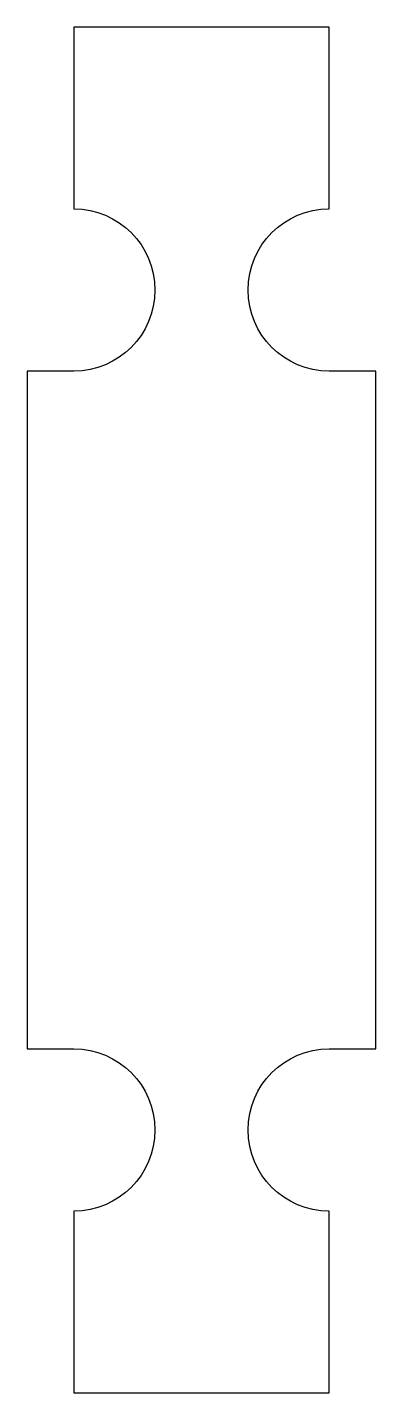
# Model space of a CAD drawing. Header units: millimetres. Extents: x -6.8 to 0, y -6.7 to 20.
import ezdxf

# ---------------------------------------------------------------- set-up
doc = ezdxf.new("R2010")
doc.units = ezdxf.units.MM

msp = doc.modelspace()

# ---------------------------------------------------------------- linework, layer by layer
msp.add_lwpolyline([(-5.9125, 16.445, -1), (-5.9125, 13.269), (-6.825, 13.269), (-6.825, 0), (-5.9125, 0, -1), (-5.9125, -3.176), (-5.9125, -6.731), (-0.9125, -6.731), (-0.9125, -3.176, -1), (-0.9125, 0), (0, 0), (0, 13.269), (-0.9125, 13.269, -1), (-0.9125, 16.445), (-0.9125, 20), (-5.9125, 20)], format="xyb", close=True)

doc.saveas('drawing.dxf')
